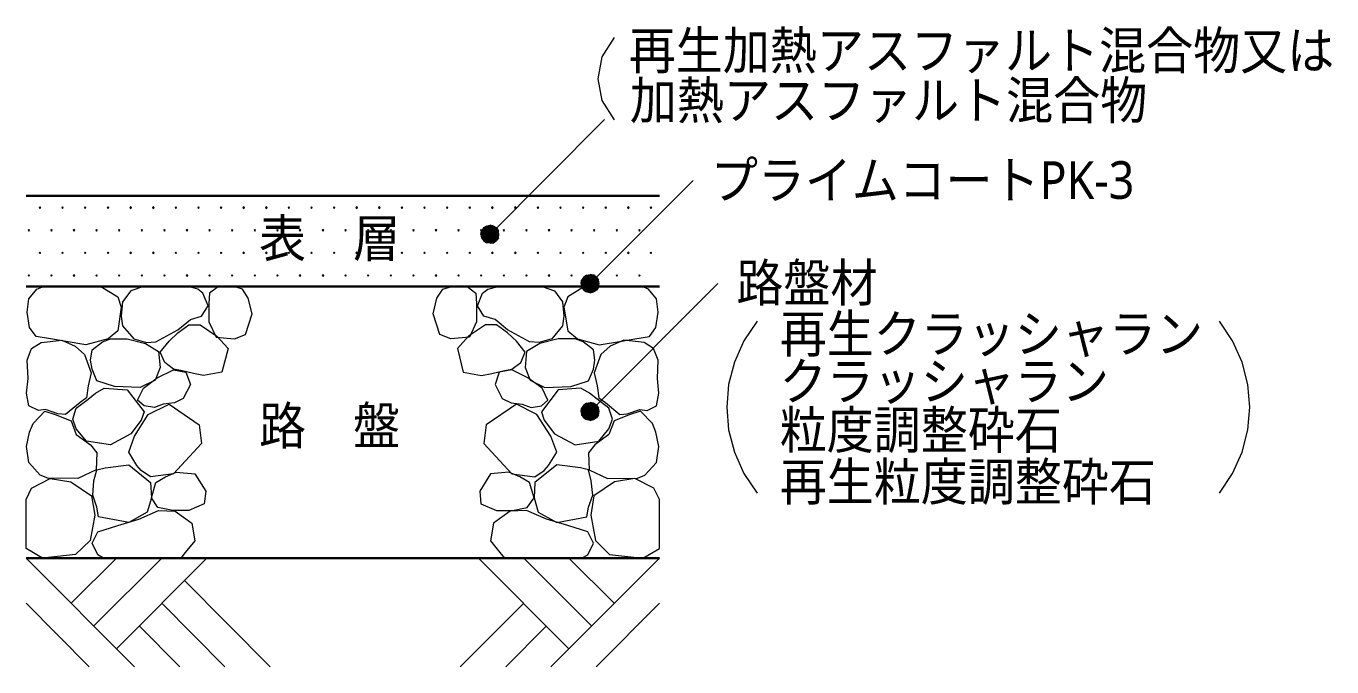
# Model space of a CAD drawing. Header units: millimetres. Extents: x 0 to 420, y 0 to 297.
# Drawn here: x 43.2 to 115.3, y 222.1 to 257.5 of the extents above; entities that cross this region are included whole.
import ezdxf
from ezdxf.enums import TextEntityAlignment as Align

# ---------------------------------------------------------------- set-up
doc = ezdxf.new("R2010")
doc.units = ezdxf.units.MM
doc.styles.add('kst32b', font='NotoSansJP-Variable.ttf')

msp = doc.modelspace()

# ---------------------------------------------------------------- hatches: boundary and pattern name
for points in [[(43.921, 247.523), (43.9, 247.502), (43.879, 247.481), (43.9, 247.459), (43.921, 247.438), (43.942, 247.459), (43.963, 247.481), (43.942, 247.502), (43.921, 247.523)], [(45.17, 247.523), (45.148, 247.502), (45.127, 247.481), (45.148, 247.459), (45.17, 247.438), (45.191, 247.459), (45.212, 247.481), (45.191, 247.502), (45.17, 247.523)], [(46.419, 247.523), (46.397, 247.502), (46.376, 247.481), (46.397, 247.459), (46.419, 247.438), (46.44, 247.459), (46.461, 247.481), (46.44, 247.502), (46.419, 247.523)], [(47.689, 247.523), (47.667, 247.502), (47.646, 247.481), (47.667, 247.459), (47.689, 247.438), (47.71, 247.459), (47.731, 247.481), (47.71, 247.502), (47.689, 247.523)], [(48.937, 247.523), (48.916, 247.502), (48.895, 247.481), (48.916, 247.459), (48.937, 247.438), (48.959, 247.459), (48.98, 247.481), (48.959, 247.502), (48.937, 247.523)], [(50.186, 247.523), (50.165, 247.502), (50.144, 247.481), (50.165, 247.459), (50.186, 247.438), (50.207, 247.459), (50.229, 247.481), (50.207, 247.502), (50.186, 247.523)], [(51.435, 247.523), (51.414, 247.502), (51.393, 247.481), (51.414, 247.459), (51.435, 247.438), (51.456, 247.459), (51.477, 247.481), (51.456, 247.502), (51.435, 247.523)], [(52.684, 247.523), (52.663, 247.502), (52.641, 247.481), (52.663, 247.459), (52.684, 247.438), (52.705, 247.459), (52.726, 247.481), (52.705, 247.502), (52.684, 247.523)], [(53.933, 247.523), (53.912, 247.502), (53.89, 247.481), (53.912, 247.459), (53.933, 247.438), (53.954, 247.459), (53.975, 247.481), (53.954, 247.502), (53.933, 247.523)], [(55.182, 247.523), (55.16, 247.502), (55.139, 247.481), (55.16, 247.459), (55.182, 247.438), (55.203, 247.459), (55.224, 247.481), (55.203, 247.502), (55.182, 247.523)], [(56.43, 247.523), (56.409, 247.502), (56.388, 247.481), (56.409, 247.459), (56.43, 247.438), (56.452, 247.459), (56.473, 247.481), (56.452, 247.502), (56.43, 247.523)], [(57.679, 247.523), (57.658, 247.502), (57.637, 247.481), (57.658, 247.459), (57.679, 247.438), (57.7, 247.459), (57.721, 247.481), (57.7, 247.502), (57.679, 247.523)], [(58.928, 247.523), (58.907, 247.502), (58.886, 247.481), (58.907, 247.459), (58.928, 247.438), (58.949, 247.459), (58.97, 247.481), (58.949, 247.502), (58.928, 247.523)], [(60.177, 247.523), (60.156, 247.502), (60.135, 247.481), (60.156, 247.459), (60.177, 247.438), (60.198, 247.459), (60.219, 247.481), (60.198, 247.502), (60.177, 247.523)], [(61.426, 247.523), (61.404, 247.502), (61.383, 247.481), (61.404, 247.459), (61.426, 247.438), (61.447, 247.459), (61.468, 247.481), (61.447, 247.502), (61.426, 247.523)], [(62.675, 247.523), (62.653, 247.502), (62.632, 247.481), (62.653, 247.459), (62.675, 247.438), (62.696, 247.459), (62.717, 247.481), (62.696, 247.502), (62.675, 247.523)], [(63.923, 247.523), (63.902, 247.502), (63.881, 247.481), (63.902, 247.459), (63.923, 247.438), (63.945, 247.459), (63.966, 247.481), (63.945, 247.502), (63.923, 247.523)], [(65.172, 247.523), (65.151, 247.502), (65.13, 247.481), (65.151, 247.459), (65.172, 247.438), (65.193, 247.459), (65.215, 247.481), (65.193, 247.502), (65.172, 247.523)], [(66.421, 247.523), (66.4, 247.502), (66.379, 247.481), (66.4, 247.459), (66.421, 247.438), (66.442, 247.459), (66.463, 247.481), (66.442, 247.502), (66.421, 247.523)], [(67.67, 247.523), (67.649, 247.502), (67.628, 247.481), (67.649, 247.459), (67.67, 247.438), (67.691, 247.459), (67.712, 247.481), (67.691, 247.502), (67.67, 247.523)], [(68.919, 247.523), (68.898, 247.502), (68.876, 247.481), (68.898, 247.459), (68.919, 247.438), (68.94, 247.459), (68.961, 247.481), (68.94, 247.502), (68.919, 247.523)], [(70.189, 247.523), (70.168, 247.502), (70.146, 247.481), (70.168, 247.459), (70.189, 247.438), (70.21, 247.459), (70.231, 247.481), (70.21, 247.502), (70.189, 247.523)], [(71.438, 247.523), (71.416, 247.502), (71.395, 247.481), (71.416, 247.459), (71.438, 247.438), (71.459, 247.459), (71.48, 247.481), (71.459, 247.502), (71.438, 247.523)], [(72.686, 247.523), (72.665, 247.502), (72.644, 247.481), (72.665, 247.459), (72.686, 247.438), (72.708, 247.459), (72.729, 247.481), (72.708, 247.502), (72.686, 247.523)], [(73.935, 247.523), (73.914, 247.502), (73.893, 247.481), (73.914, 247.459), (73.935, 247.438), (73.956, 247.459), (73.978, 247.481), (73.956, 247.502), (73.935, 247.523)], [(75.184, 247.523), (75.163, 247.502), (75.142, 247.481), (75.163, 247.459), (75.184, 247.438), (75.205, 247.459), (75.226, 247.481), (75.205, 247.502), (75.184, 247.523)], [(76.433, 247.523), (76.412, 247.502), (76.391, 247.481), (76.412, 247.459), (76.433, 247.438), (76.454, 247.459), (76.475, 247.481), (76.454, 247.502), (76.433, 247.523)], [(77.682, 247.523), (77.661, 247.502), (77.639, 247.481), (77.661, 247.459), (77.682, 247.438), (77.703, 247.459), (77.724, 247.481), (77.703, 247.502), (77.682, 247.523)], [(43.307, 246.274), (43.286, 246.253), (43.265, 246.232), (43.286, 246.211), (43.307, 246.189), (43.328, 246.211), (43.349, 246.232), (43.328, 246.253), (43.307, 246.274)], [(44.556, 246.274), (44.535, 246.253), (44.514, 246.232), (44.535, 246.211), (44.556, 246.189), (44.577, 246.211), (44.598, 246.232), (44.577, 246.253), (44.556, 246.274)], [(45.805, 246.274), (45.784, 246.253), (45.762, 246.232), (45.784, 246.211), (45.805, 246.189), (45.826, 246.211), (45.847, 246.232), (45.826, 246.253), (45.805, 246.274)], [(47.054, 246.274), (47.032, 246.253), (47.011, 246.232), (47.032, 246.211), (47.054, 246.189), (47.075, 246.211), (47.096, 246.232), (47.075, 246.253), (47.054, 246.274)], [(48.302, 246.274), (48.281, 246.253), (48.26, 246.232), (48.281, 246.211), (48.302, 246.189), (48.323, 246.211), (48.345, 246.232), (48.323, 246.253), (48.302, 246.274)], [(49.551, 246.274), (49.53, 246.253), (49.509, 246.232), (49.53, 246.211), (49.551, 246.189), (49.572, 246.211), (49.594, 246.232), (49.572, 246.253), (49.551, 246.274)], [(50.8, 246.274), (50.779, 246.253), (50.758, 246.232), (50.779, 246.211), (50.8, 246.189), (50.821, 246.211), (50.842, 246.232), (50.821, 246.253), (50.8, 246.274)], [(52.049, 246.274), (52.028, 246.253), (52.007, 246.232), (52.028, 246.211), (52.049, 246.189), (52.07, 246.211), (52.091, 246.232), (52.07, 246.253), (52.049, 246.274)], [(53.298, 246.274), (53.277, 246.253), (53.255, 246.232), (53.277, 246.211), (53.298, 246.189), (53.319, 246.211), (53.34, 246.232), (53.319, 246.253), (53.298, 246.274)], [(54.546, 246.274), (54.525, 246.253), (54.504, 246.232), (54.525, 246.211), (54.546, 246.189), (54.568, 246.211), (54.589, 246.232), (54.568, 246.253), (54.546, 246.274)], [(55.795, 246.274), (55.774, 246.253), (55.753, 246.232), (55.774, 246.211), (55.795, 246.189), (55.816, 246.211), (55.838, 246.232), (55.816, 246.253), (55.795, 246.274)], [(57.044, 246.274), (57.023, 246.253), (57.002, 246.232), (57.023, 246.211), (57.044, 246.189), (57.065, 246.211), (57.087, 246.232), (57.065, 246.253), (57.044, 246.274)], [(58.293, 246.274), (58.272, 246.253), (58.251, 246.232), (58.272, 246.211), (58.293, 246.189), (58.314, 246.211), (58.335, 246.232), (58.314, 246.253), (58.293, 246.274)], [(59.563, 246.274), (59.542, 246.253), (59.521, 246.232), (59.542, 246.211), (59.563, 246.189), (59.584, 246.211), (59.605, 246.232), (59.584, 246.253), (59.563, 246.274)], [(60.812, 246.274), (60.791, 246.253), (60.77, 246.232), (60.791, 246.211), (60.812, 246.189), (60.833, 246.211), (60.854, 246.232), (60.833, 246.253), (60.812, 246.274)], [(62.061, 246.274), (62.04, 246.253), (62.018, 246.232), (62.04, 246.211), (62.061, 246.189), (62.082, 246.211), (62.103, 246.232), (62.082, 246.253), (62.061, 246.274)], [(63.31, 246.274), (63.288, 246.253), (63.267, 246.232), (63.288, 246.211), (63.31, 246.189), (63.331, 246.211), (63.352, 246.232), (63.331, 246.253), (63.31, 246.274)], [(64.558, 246.274), (64.537, 246.253), (64.516, 246.232), (64.537, 246.211), (64.558, 246.189), (64.579, 246.211), (64.601, 246.232), (64.579, 246.253), (64.558, 246.274)], [(65.807, 246.274), (65.786, 246.253), (65.765, 246.232), (65.786, 246.211), (65.807, 246.189), (65.828, 246.211), (65.85, 246.232), (65.828, 246.253), (65.807, 246.274)], [(67.056, 246.274), (67.035, 246.253), (67.014, 246.232), (67.035, 246.211), (67.056, 246.189), (67.077, 246.211), (67.098, 246.232), (67.077, 246.253), (67.056, 246.274)], [(68.305, 246.274), (68.284, 246.253), (68.262, 246.232), (68.284, 246.211), (68.305, 246.189), (68.326, 246.211), (68.347, 246.232), (68.326, 246.253), (68.305, 246.274)], [(69.554, 246.274), (69.533, 246.253), (69.511, 246.232), (69.533, 246.211), (69.554, 246.189), (69.575, 246.211), (69.596, 246.232), (69.575, 246.253), (69.554, 246.274)], [(70.803, 246.274), (70.781, 246.253), (70.76, 246.232), (70.781, 246.211), (70.803, 246.189), (70.824, 246.211), (70.845, 246.232), (70.824, 246.253), (70.803, 246.274)], [(72.051, 246.274), (72.03, 246.253), (72.009, 246.232), (72.03, 246.211), (72.051, 246.189), (72.073, 246.211), (72.094, 246.232), (72.073, 246.253), (72.051, 246.274)], [(73.3, 246.274), (73.279, 246.253), (73.258, 246.232), (73.279, 246.211), (73.3, 246.189), (73.321, 246.211), (73.343, 246.232), (73.321, 246.253), (73.3, 246.274)], [(74.549, 246.274), (74.528, 246.253), (74.507, 246.232), (74.528, 246.211), (74.549, 246.189), (74.57, 246.211), (74.591, 246.232), (74.57, 246.253), (74.549, 246.274)], [(75.798, 246.274), (75.777, 246.253), (75.756, 246.232), (75.777, 246.211), (75.798, 246.189), (75.819, 246.211), (75.84, 246.232), (75.819, 246.253), (75.798, 246.274)], [(77.047, 246.274), (77.026, 246.253), (77.004, 246.232), (77.026, 246.211), (77.047, 246.189), (77.068, 246.211), (77.089, 246.232), (77.068, 246.253), (77.047, 246.274)], [(68.326, 245.808), (68.432, 245.66), (68.792, 245.999), (68.326, 245.808)], [(43.921, 245.025), (43.9, 245.004), (43.879, 244.983), (43.9, 244.962), (43.921, 244.941), (43.942, 244.962), (43.963, 244.983), (43.942, 245.004), (43.921, 245.025)], [(45.17, 245.025), (45.148, 245.004), (45.127, 244.983), (45.148, 244.962), (45.17, 244.941), (45.191, 244.962), (45.212, 244.983), (45.191, 245.004), (45.17, 245.025)], [(46.419, 245.025), (46.397, 245.004), (46.376, 244.983), (46.397, 244.962), (46.419, 244.941), (46.44, 244.962), (46.461, 244.983), (46.44, 245.004), (46.419, 245.025)], [(47.689, 245.025), (47.667, 245.004), (47.646, 244.983), (47.667, 244.962), (47.689, 244.941), (47.71, 244.962), (47.731, 244.983), (47.71, 245.004), (47.689, 245.025)], [(48.937, 245.025), (48.916, 245.004), (48.895, 244.983), (48.916, 244.962), (48.937, 244.941), (48.959, 244.962), (48.98, 244.983), (48.959, 245.004), (48.937, 245.025)], [(50.186, 245.025), (50.165, 245.004), (50.144, 244.983), (50.165, 244.962), (50.186, 244.941), (50.207, 244.962), (50.229, 244.983), (50.207, 245.004), (50.186, 245.025)], [(51.435, 245.025), (51.414, 245.004), (51.393, 244.983), (51.414, 244.962), (51.435, 244.941), (51.456, 244.962), (51.477, 244.983), (51.456, 245.004), (51.435, 245.025)], [(52.684, 245.025), (52.663, 245.004), (52.641, 244.983), (52.663, 244.962), (52.684, 244.941), (52.705, 244.962), (52.726, 244.983), (52.705, 245.004), (52.684, 245.025)], [(53.933, 245.025), (53.912, 245.004), (53.89, 244.983), (53.912, 244.962), (53.933, 244.941), (53.954, 244.962), (53.975, 244.983), (53.954, 245.004), (53.933, 245.025)], [(55.182, 245.025), (55.16, 245.004), (55.139, 244.983), (55.16, 244.962), (55.182, 244.941), (55.203, 244.962), (55.224, 244.983), (55.203, 245.004), (55.182, 245.025)], [(56.43, 245.025), (56.409, 245.004), (56.388, 244.983), (56.409, 244.962), (56.43, 244.941), (56.452, 244.962), (56.473, 244.983), (56.452, 245.004), (56.43, 245.025)], [(57.679, 245.025), (57.658, 245.004), (57.637, 244.983), (57.658, 244.962), (57.679, 244.941), (57.7, 244.962), (57.721, 244.983), (57.7, 245.004), (57.679, 245.025)], [(58.928, 245.025), (58.907, 245.004), (58.886, 244.983), (58.907, 244.962), (58.928, 244.941), (58.949, 244.962), (58.97, 244.983), (58.949, 245.004), (58.928, 245.025)], [(60.177, 245.025), (60.156, 245.004), (60.135, 244.983), (60.156, 244.962), (60.177, 244.941), (60.198, 244.962), (60.219, 244.983), (60.198, 245.004), (60.177, 245.025)], [(61.426, 245.025), (61.404, 245.004), (61.383, 244.983), (61.404, 244.962), (61.426, 244.941), (61.447, 244.962), (61.468, 244.983), (61.447, 245.004), (61.426, 245.025)], [(62.675, 245.025), (62.653, 245.004), (62.632, 244.983), (62.653, 244.962), (62.675, 244.941), (62.696, 244.962), (62.717, 244.983), (62.696, 245.004), (62.675, 245.025)], [(63.923, 245.025), (63.902, 245.004), (63.881, 244.983), (63.902, 244.962), (63.923, 244.941), (63.945, 244.962), (63.966, 244.983), (63.945, 245.004), (63.923, 245.025)], [(65.172, 245.025), (65.151, 245.004), (65.13, 244.983), (65.151, 244.962), (65.172, 244.941), (65.193, 244.962), (65.215, 244.983), (65.193, 245.004), (65.172, 245.025)], [(66.421, 245.025), (66.4, 245.004), (66.379, 244.983), (66.4, 244.962), (66.421, 244.941), (66.442, 244.962), (66.463, 244.983), (66.442, 245.004), (66.421, 245.025)], [(67.67, 245.025), (67.649, 245.004), (67.628, 244.983), (67.649, 244.962), (67.67, 244.941), (67.691, 244.962), (67.712, 244.983), (67.691, 245.004), (67.67, 245.025)], [(68.919, 245.025), (68.898, 245.004), (68.876, 244.983), (68.898, 244.962), (68.919, 244.941), (68.94, 244.962), (68.961, 244.983), (68.94, 245.004), (68.919, 245.025)], [(70.189, 245.025), (70.168, 245.004), (70.146, 244.983), (70.168, 244.962), (70.189, 244.941), (70.21, 244.962), (70.231, 244.983), (70.21, 245.004), (70.189, 245.025)], [(71.438, 245.025), (71.416, 245.004), (71.395, 244.983), (71.416, 244.962), (71.438, 244.941), (71.459, 244.962), (71.48, 244.983), (71.459, 245.004), (71.438, 245.025)], [(72.686, 245.025), (72.665, 245.004), (72.644, 244.983), (72.665, 244.962), (72.686, 244.941), (72.708, 244.962), (72.729, 244.983), (72.708, 245.004), (72.686, 245.025)], [(73.935, 245.025), (73.914, 245.004), (73.893, 244.983), (73.914, 244.962), (73.935, 244.941), (73.956, 244.962), (73.978, 244.983), (73.956, 245.004), (73.935, 245.025)], [(75.184, 245.025), (75.163, 245.004), (75.142, 244.983), (75.163, 244.962), (75.184, 244.941), (75.205, 244.962), (75.226, 244.983), (75.205, 245.004), (75.184, 245.025)], [(76.433, 245.025), (76.412, 245.004), (76.391, 244.983), (76.412, 244.962), (76.433, 244.941), (76.454, 244.962), (76.475, 244.983), (76.454, 245.004), (76.433, 245.025)], [(77.682, 245.025), (77.661, 245.004), (77.639, 244.983), (77.661, 244.962), (77.682, 244.941), (77.703, 244.962), (77.724, 244.983), (77.703, 245.004), (77.682, 245.025)], [(43.307, 243.776), (43.286, 243.755), (43.265, 243.734), (43.286, 243.713), (43.307, 243.692), (43.328, 243.713), (43.349, 243.734), (43.328, 243.755), (43.307, 243.776)], [(44.556, 243.776), (44.535, 243.755), (44.514, 243.734), (44.535, 243.713), (44.556, 243.692), (44.577, 243.713), (44.598, 243.734), (44.577, 243.755), (44.556, 243.776)], [(45.805, 243.776), (45.784, 243.755), (45.762, 243.734), (45.784, 243.713), (45.805, 243.692), (45.826, 243.713), (45.847, 243.734), (45.826, 243.755), (45.805, 243.776)], [(47.054, 243.776), (47.032, 243.755), (47.011, 243.734), (47.032, 243.713), (47.054, 243.692), (47.075, 243.713), (47.096, 243.734), (47.075, 243.755), (47.054, 243.776)], [(48.302, 243.776), (48.281, 243.755), (48.26, 243.734), (48.281, 243.713), (48.302, 243.692), (48.323, 243.713), (48.345, 243.734), (48.323, 243.755), (48.302, 243.776)], [(49.551, 243.776), (49.53, 243.755), (49.509, 243.734), (49.53, 243.713), (49.551, 243.692), (49.572, 243.713), (49.594, 243.734), (49.572, 243.755), (49.551, 243.776)], [(50.8, 243.776), (50.779, 243.755), (50.758, 243.734), (50.779, 243.713), (50.8, 243.692), (50.821, 243.713), (50.842, 243.734), (50.821, 243.755), (50.8, 243.776)], [(52.049, 243.776), (52.028, 243.755), (52.007, 243.734), (52.028, 243.713), (52.049, 243.692), (52.07, 243.713), (52.091, 243.734), (52.07, 243.755), (52.049, 243.776)], [(53.298, 243.776), (53.277, 243.755), (53.255, 243.734), (53.277, 243.713), (53.298, 243.692), (53.319, 243.713), (53.34, 243.734), (53.319, 243.755), (53.298, 243.776)], [(54.546, 243.776), (54.525, 243.755), (54.504, 243.734), (54.525, 243.713), (54.546, 243.692), (54.568, 243.713), (54.589, 243.734), (54.568, 243.755), (54.546, 243.776)], [(55.795, 243.776), (55.774, 243.755), (55.753, 243.734), (55.774, 243.713), (55.795, 243.692), (55.816, 243.713), (55.838, 243.734), (55.816, 243.755), (55.795, 243.776)], [(57.044, 243.776), (57.023, 243.755), (57.002, 243.734), (57.023, 243.713), (57.044, 243.692), (57.065, 243.713), (57.087, 243.734), (57.065, 243.755), (57.044, 243.776)], [(58.293, 243.776), (58.272, 243.755), (58.251, 243.734), (58.272, 243.713), (58.293, 243.692), (58.314, 243.713), (58.335, 243.734), (58.314, 243.755), (58.293, 243.776)], [(59.563, 243.776), (59.542, 243.755), (59.521, 243.734), (59.542, 243.713), (59.563, 243.692), (59.584, 243.713), (59.605, 243.734), (59.584, 243.755), (59.563, 243.776)], [(60.812, 243.776), (60.791, 243.755), (60.77, 243.734), (60.791, 243.713), (60.812, 243.692), (60.833, 243.713), (60.854, 243.734), (60.833, 243.755), (60.812, 243.776)], [(62.061, 243.776), (62.04, 243.755), (62.018, 243.734), (62.04, 243.713), (62.061, 243.692), (62.082, 243.713), (62.103, 243.734), (62.082, 243.755), (62.061, 243.776)], [(63.31, 243.776), (63.288, 243.755), (63.267, 243.734), (63.288, 243.713), (63.31, 243.692), (63.331, 243.713), (63.352, 243.734), (63.331, 243.755), (63.31, 243.776)], [(64.558, 243.776), (64.537, 243.755), (64.516, 243.734), (64.537, 243.713), (64.558, 243.692), (64.579, 243.713), (64.601, 243.734), (64.579, 243.755), (64.558, 243.776)], [(65.807, 243.776), (65.786, 243.755), (65.765, 243.734), (65.786, 243.713), (65.807, 243.692), (65.828, 243.713), (65.85, 243.734), (65.828, 243.755), (65.807, 243.776)], [(67.056, 243.776), (67.035, 243.755), (67.014, 243.734), (67.035, 243.713), (67.056, 243.692), (67.077, 243.713), (67.098, 243.734), (67.077, 243.755), (67.056, 243.776)], [(68.305, 243.776), (68.284, 243.755), (68.262, 243.734), (68.284, 243.713), (68.305, 243.692), (68.326, 243.713), (68.347, 243.734), (68.326, 243.755), (68.305, 243.776)], [(69.554, 243.776), (69.533, 243.755), (69.511, 243.734), (69.533, 243.713), (69.554, 243.692), (69.575, 243.713), (69.596, 243.734), (69.575, 243.755), (69.554, 243.776)], [(70.803, 243.776), (70.781, 243.755), (70.76, 243.734), (70.781, 243.713), (70.803, 243.692), (70.824, 243.713), (70.845, 243.734), (70.824, 243.755), (70.803, 243.776)], [(72.051, 243.776), (72.03, 243.755), (72.009, 243.734), (72.03, 243.713), (72.051, 243.692), (72.073, 243.713), (72.094, 243.734), (72.073, 243.755), (72.051, 243.776)], [(73.3, 243.776), (73.279, 243.755), (73.258, 243.734), (73.279, 243.713), (73.3, 243.692), (73.321, 243.713), (73.343, 243.734), (73.321, 243.755), (73.3, 243.776)], [(73.851, 243.099), (73.978, 242.93), (74.316, 243.29), (73.851, 243.099)], [(74.549, 243.776), (74.528, 243.755), (74.507, 243.734), (74.528, 243.713), (74.549, 243.692), (74.57, 243.713), (74.591, 243.734), (74.57, 243.755), (74.549, 243.776)], [(75.798, 243.776), (75.777, 243.755), (75.756, 243.734), (75.777, 243.713), (75.798, 243.692), (75.819, 243.713), (75.84, 243.734), (75.819, 243.755), (75.798, 243.776)], [(77.047, 243.776), (77.026, 243.755), (77.004, 243.734), (77.026, 243.713), (77.047, 243.692), (77.068, 243.713), (77.089, 243.734), (77.068, 243.755), (77.047, 243.776)], [(73.851, 236.029), (73.978, 235.881), (74.316, 236.22), (73.851, 236.029)]]:
    msp.add_hatch(color=7).paths.add_polyline_path(points)
h = msp.add_hatch(color=7)
h.paths.add_polyline_path([(68.432, 246.359), (68.326, 246.189), (68.792, 245.999), (68.432, 246.359)])
h.paths.add_polyline_path([(68.326, 246.189), (68.792, 245.999), (68.284, 245.999), (68.326, 246.189)])
h.paths.add_polyline_path([(68.792, 245.999), (68.284, 245.999), (68.326, 245.808), (68.792, 245.999)])
h = msp.add_hatch(color=7)
h.paths.add_polyline_path([(68.982, 246.465), (68.792, 246.507), (68.792, 245.999), (68.982, 246.465)])
h.paths.add_polyline_path([(68.792, 246.507), (68.792, 245.999), (68.601, 246.465), (68.792, 246.507)])
h.paths.add_polyline_path([(68.792, 245.999), (68.601, 246.465), (68.432, 246.359), (68.792, 245.999)])
h = msp.add_hatch(color=7)
h.paths.add_polyline_path([(69.279, 245.999), (69.257, 246.189), (68.792, 245.999), (69.279, 245.999)])
h.paths.add_polyline_path([(69.257, 246.189), (68.792, 245.999), (69.152, 246.359), (69.257, 246.189)])
h.paths.add_polyline_path([(68.792, 245.999), (69.152, 246.359), (68.982, 246.465), (68.792, 245.999)])
h = msp.add_hatch(color=7)
h.paths.add_polyline_path([(68.432, 245.66), (68.601, 245.533), (68.792, 245.999), (68.432, 245.66)])
h.paths.add_polyline_path([(68.601, 245.533), (68.792, 245.999), (68.792, 245.512), (68.601, 245.533)])
h.paths.add_polyline_path([(68.792, 245.999), (68.792, 245.512), (68.982, 245.533), (68.792, 245.999)])
h = msp.add_hatch(color=7)
h.paths.add_polyline_path([(68.982, 245.533), (69.152, 245.66), (68.792, 245.999), (68.982, 245.533)])
h.paths.add_polyline_path([(69.152, 245.66), (68.792, 245.999), (69.257, 245.808), (69.152, 245.66)])
h.paths.add_polyline_path([(68.792, 245.999), (69.257, 245.808), (69.279, 245.999), (68.792, 245.999)])
h = msp.add_hatch(color=7)
h.paths.add_polyline_path([(73.978, 243.649), (73.851, 243.48), (74.316, 243.29), (73.978, 243.649)])
h.paths.add_polyline_path([(73.851, 243.48), (74.316, 243.29), (73.829, 243.29), (73.851, 243.48)])
h.paths.add_polyline_path([(74.316, 243.29), (73.829, 243.29), (73.851, 243.099), (74.316, 243.29)])
h = msp.add_hatch(color=7)
h.paths.add_polyline_path([(74.507, 243.755), (74.316, 243.798), (74.316, 243.29), (74.507, 243.755)])
h.paths.add_polyline_path([(74.316, 243.798), (74.316, 243.29), (74.126, 243.755), (74.316, 243.798)])
h.paths.add_polyline_path([(74.316, 243.29), (74.126, 243.755), (73.978, 243.649), (74.316, 243.29)])
h = msp.add_hatch(color=7)
h.paths.add_polyline_path([(73.978, 242.93), (74.126, 242.824), (74.316, 243.29), (73.978, 242.93)])
h.paths.add_polyline_path([(74.126, 242.824), (74.316, 243.29), (74.316, 242.782), (74.126, 242.824)])
h.paths.add_polyline_path([(74.316, 243.29), (74.316, 242.782), (74.507, 242.824), (74.316, 243.29)])
h = msp.add_hatch(color=7)
h.paths.add_polyline_path([(74.824, 243.29), (74.782, 243.48), (74.316, 243.29), (74.824, 243.29)])
h.paths.add_polyline_path([(74.782, 243.48), (74.316, 243.29), (74.676, 243.649), (74.782, 243.48)])
h.paths.add_polyline_path([(74.316, 243.29), (74.676, 243.649), (74.507, 243.755), (74.316, 243.29)])
h = msp.add_hatch(color=7)
h.paths.add_polyline_path([(74.507, 242.824), (74.676, 242.93), (74.316, 243.29), (74.507, 242.824)])
h.paths.add_polyline_path([(74.676, 242.93), (74.316, 243.29), (74.782, 243.099), (74.676, 242.93)])
h.paths.add_polyline_path([(74.316, 243.29), (74.782, 243.099), (74.824, 243.29), (74.316, 243.29)])
h = msp.add_hatch(color=7)
h.paths.add_polyline_path([(74.507, 236.686), (74.316, 236.728), (74.316, 236.22), (74.507, 236.686)])
h.paths.add_polyline_path([(74.316, 236.728), (74.316, 236.22), (74.126, 236.686), (74.316, 236.728)])
h.paths.add_polyline_path([(74.316, 236.22), (74.126, 236.686), (73.978, 236.58), (74.316, 236.22)])
h = msp.add_hatch(color=7)
h.paths.add_polyline_path([(74.824, 236.22), (74.782, 236.411), (74.316, 236.22), (74.824, 236.22)])
h.paths.add_polyline_path([(74.782, 236.411), (74.316, 236.22), (74.676, 236.58), (74.782, 236.411)])
h.paths.add_polyline_path([(74.316, 236.22), (74.676, 236.58), (74.507, 236.686), (74.316, 236.22)])
h = msp.add_hatch(color=7)
h.paths.add_polyline_path([(73.978, 236.58), (73.851, 236.411), (74.316, 236.22), (73.978, 236.58)])
h.paths.add_polyline_path([(73.851, 236.411), (74.316, 236.22), (73.829, 236.22), (73.851, 236.411)])
h.paths.add_polyline_path([(74.316, 236.22), (73.829, 236.22), (73.851, 236.029), (74.316, 236.22)])
h = msp.add_hatch(color=7)
h.paths.add_polyline_path([(73.978, 235.881), (74.126, 235.775), (74.316, 236.22), (73.978, 235.881)])
h.paths.add_polyline_path([(74.126, 235.775), (74.316, 236.22), (74.316, 235.733), (74.126, 235.775)])
h.paths.add_polyline_path([(74.316, 236.22), (74.316, 235.733), (74.507, 235.775), (74.316, 236.22)])
h = msp.add_hatch(color=7)
h.paths.add_polyline_path([(74.507, 235.775), (74.676, 235.881), (74.316, 236.22), (74.507, 235.775)])
h.paths.add_polyline_path([(74.676, 235.881), (74.316, 236.22), (74.782, 236.029), (74.676, 235.881)])
h.paths.add_polyline_path([(74.316, 236.22), (74.782, 236.029), (74.824, 236.22), (74.316, 236.22)])

# ---------------------------------------------------------------- linework, layer by layer
at = {"lineweight": 13}
for points in [[(75.646, 256.88), (74.966, 255.809), (74.74, 254.603), (74.966, 253.397), (75.646, 252.326)], [(68.792, 245.999), (75.121, 252.349)], [(74.316, 243.29), (80.01, 248.983)], [(74.316, 236.22), (81.386, 243.29)], [(47.286, 243.12), (48.218, 242.549), (48.408, 241.977), (48.218, 240.686), (47.689, 240.242), (46.461, 239.903), (45.254, 240.115), (44.514, 240.242), (43.709, 240.369), (43.349, 240.855), (43.222, 241.702), (43.307, 242.443), (43.752, 242.972), (44.111, 243.12)], [(49.636, 243.12), (48.937, 242.887), (48.493, 242.274), (48.408, 241.49), (48.493, 240.961), (49.107, 240.242), (49.805, 240.03), (50.334, 240.072), (51.541, 240.729), (52.239, 241.3), (52.853, 241.49), (53.213, 242.062), (52.917, 242.761), (52.641, 242.972), (52.07, 243.12)], [(53.785, 243.12), (53.298, 242.761), (53.255, 242.189), (53.255, 241.173), (53.657, 240.326), (54.673, 240.242), (55.287, 240.474), (55.647, 241.617), (55.436, 242.485), (55.118, 242.972), (54.631, 243.12)], [(67.522, 243.12), (68.009, 242.761), (68.051, 242.189), (68.051, 241.173), (67.649, 240.326), (66.633, 240.242), (66.019, 240.474), (65.659, 241.617), (65.85, 242.485), (66.188, 242.972), (66.675, 243.12)], [(71.67, 243.12), (72.348, 242.887), (72.792, 242.274), (72.877, 241.49), (72.792, 240.961), (72.2, 240.242), (71.501, 240.03), (70.972, 240.072), (69.765, 240.729), (69.067, 241.3), (68.453, 241.49), (68.093, 242.062), (68.368, 242.761), (68.665, 242.972), (69.236, 243.12)], [(74.02, 243.12), (73.088, 242.549), (72.877, 241.977), (73.088, 240.686), (73.618, 240.242), (74.824, 239.903), (76.052, 240.115), (76.793, 240.242), (77.597, 240.369), (77.957, 240.855), (78.084, 241.702), (77.999, 242.443), (77.555, 242.972), (77.195, 243.12)], [(83.549, 241.213), (82.815, 240.122), (82.292, 238.949), (81.977, 237.72), (81.873, 236.463), (81.977, 235.207), (82.292, 233.978), (82.815, 232.804), (83.549, 231.714)], [(109.089, 231.714), (109.822, 232.804), (110.346, 233.978), (110.66, 235.207), (110.765, 236.463), (110.66, 237.72), (110.346, 238.949), (109.822, 240.122), (109.089, 241.213)], [(47.435, 228.134), (47.117, 228.304), (46.8, 228.96), (47.117, 229.574), (48.218, 229.933), (49.382, 230.272), (50.482, 230.759), (51.393, 230.717), (52.324, 230.061), (52.472, 229.087), (51.943, 228.431), (51.71, 228.134)], [(73.851, 228.134), (74.189, 228.304), (74.507, 228.96), (74.189, 229.574), (73.088, 229.933), (71.903, 230.272), (70.803, 230.759), (69.913, 230.717), (68.982, 230.061), (68.813, 229.087), (69.342, 228.431), (69.596, 228.134)], [(49.149, 222.123), (43.159, 228.134)], [(45.657, 225.637), (48.154, 228.134)], [(46.905, 224.388), (50.652, 228.134)], [(48.154, 223.118), (53.15, 228.134)], [(68.157, 228.134), (73.152, 223.118)], [(70.654, 228.134), (74.401, 224.388)], [(72.157, 222.123), (78.147, 228.134)], [(73.152, 228.134), (75.65, 225.637)], [(56.642, 222.123), (51.901, 226.886)], [(43.159, 225.637), (46.651, 222.123)], [(54.144, 222.123), (50.652, 225.637)], [(67.141, 222.123), (70.654, 225.637)], [(78.147, 225.637), (74.655, 222.123)], [(51.647, 222.123), (49.403, 224.388)], [(69.66, 222.123), (71.903, 224.388)]]:
    msp.add_lwpolyline(points, dxfattribs=at)
at = {"lineweight": 30}
for points in [[(43.159, 248.137), (78.147, 248.137)], [(43.159, 243.12), (78.147, 243.12)], [(43.159, 228.134), (78.147, 228.134)]]:
    msp.add_lwpolyline(points, dxfattribs=at)
at = {"lineweight": 0}
for points in [[(43.921, 247.523), (43.9, 247.502), (43.879, 247.481), (43.9, 247.459), (43.921, 247.438), (43.942, 247.459), (43.963, 247.481), (43.942, 247.502)], [(45.17, 247.523), (45.148, 247.502), (45.127, 247.481), (45.148, 247.459), (45.17, 247.438), (45.191, 247.459), (45.212, 247.481), (45.191, 247.502)], [(46.419, 247.523), (46.397, 247.502), (46.376, 247.481), (46.397, 247.459), (46.419, 247.438), (46.44, 247.459), (46.461, 247.481), (46.44, 247.502)], [(47.689, 247.523), (47.667, 247.502), (47.646, 247.481), (47.667, 247.459), (47.689, 247.438), (47.71, 247.459), (47.731, 247.481), (47.71, 247.502)], [(48.937, 247.523), (48.916, 247.502), (48.895, 247.481), (48.916, 247.459), (48.937, 247.438), (48.959, 247.459), (48.98, 247.481), (48.959, 247.502)], [(50.186, 247.523), (50.165, 247.502), (50.144, 247.481), (50.165, 247.459), (50.186, 247.438), (50.207, 247.459), (50.229, 247.481), (50.207, 247.502)], [(51.435, 247.523), (51.414, 247.502), (51.393, 247.481), (51.414, 247.459), (51.435, 247.438), (51.456, 247.459), (51.477, 247.481), (51.456, 247.502)], [(52.684, 247.523), (52.663, 247.502), (52.641, 247.481), (52.663, 247.459), (52.684, 247.438), (52.705, 247.459), (52.726, 247.481), (52.705, 247.502)], [(53.933, 247.523), (53.912, 247.502), (53.89, 247.481), (53.912, 247.459), (53.933, 247.438), (53.954, 247.459), (53.975, 247.481), (53.954, 247.502)], [(55.182, 247.523), (55.16, 247.502), (55.139, 247.481), (55.16, 247.459), (55.182, 247.438), (55.203, 247.459), (55.224, 247.481), (55.203, 247.502)], [(56.43, 247.523), (56.409, 247.502), (56.388, 247.481), (56.409, 247.459), (56.43, 247.438), (56.452, 247.459), (56.473, 247.481), (56.452, 247.502)], [(57.679, 247.523), (57.658, 247.502), (57.637, 247.481), (57.658, 247.459), (57.679, 247.438), (57.7, 247.459), (57.721, 247.481), (57.7, 247.502)], [(58.928, 247.523), (58.907, 247.502), (58.886, 247.481), (58.907, 247.459), (58.928, 247.438), (58.949, 247.459), (58.97, 247.481), (58.949, 247.502)], [(60.177, 247.523), (60.156, 247.502), (60.135, 247.481), (60.156, 247.459), (60.177, 247.438), (60.198, 247.459), (60.219, 247.481), (60.198, 247.502)], [(61.426, 247.523), (61.404, 247.502), (61.383, 247.481), (61.404, 247.459), (61.426, 247.438), (61.447, 247.459), (61.468, 247.481), (61.447, 247.502)], [(62.675, 247.523), (62.653, 247.502), (62.632, 247.481), (62.653, 247.459), (62.675, 247.438), (62.696, 247.459), (62.717, 247.481), (62.696, 247.502)], [(63.923, 247.523), (63.902, 247.502), (63.881, 247.481), (63.902, 247.459), (63.923, 247.438), (63.945, 247.459), (63.966, 247.481), (63.945, 247.502)], [(65.172, 247.523), (65.151, 247.502), (65.13, 247.481), (65.151, 247.459), (65.172, 247.438), (65.193, 247.459), (65.215, 247.481), (65.193, 247.502)], [(66.421, 247.523), (66.4, 247.502), (66.379, 247.481), (66.4, 247.459), (66.421, 247.438), (66.442, 247.459), (66.463, 247.481), (66.442, 247.502)], [(67.67, 247.523), (67.649, 247.502), (67.628, 247.481), (67.649, 247.459), (67.67, 247.438), (67.691, 247.459), (67.712, 247.481), (67.691, 247.502)], [(68.919, 247.523), (68.898, 247.502), (68.876, 247.481), (68.898, 247.459), (68.919, 247.438), (68.94, 247.459), (68.961, 247.481), (68.94, 247.502)], [(70.189, 247.523), (70.168, 247.502), (70.146, 247.481), (70.168, 247.459), (70.189, 247.438), (70.21, 247.459), (70.231, 247.481), (70.21, 247.502)], [(71.438, 247.523), (71.416, 247.502), (71.395, 247.481), (71.416, 247.459), (71.438, 247.438), (71.459, 247.459), (71.48, 247.481), (71.459, 247.502)], [(72.686, 247.523), (72.665, 247.502), (72.644, 247.481), (72.665, 247.459), (72.686, 247.438), (72.708, 247.459), (72.729, 247.481), (72.708, 247.502)], [(73.935, 247.523), (73.914, 247.502), (73.893, 247.481), (73.914, 247.459), (73.935, 247.438), (73.956, 247.459), (73.978, 247.481), (73.956, 247.502)], [(75.184, 247.523), (75.163, 247.502), (75.142, 247.481), (75.163, 247.459), (75.184, 247.438), (75.205, 247.459), (75.226, 247.481), (75.205, 247.502)], [(76.433, 247.523), (76.412, 247.502), (76.391, 247.481), (76.412, 247.459), (76.433, 247.438), (76.454, 247.459), (76.475, 247.481), (76.454, 247.502)], [(77.682, 247.523), (77.661, 247.502), (77.639, 247.481), (77.661, 247.459), (77.682, 247.438), (77.703, 247.459), (77.724, 247.481), (77.703, 247.502)], [(43.307, 246.274), (43.286, 246.253), (43.265, 246.232), (43.286, 246.211), (43.307, 246.189), (43.328, 246.211), (43.349, 246.232), (43.328, 246.253)], [(44.556, 246.274), (44.535, 246.253), (44.514, 246.232), (44.535, 246.211), (44.556, 246.189), (44.577, 246.211), (44.598, 246.232), (44.577, 246.253)], [(45.805, 246.274), (45.784, 246.253), (45.762, 246.232), (45.784, 246.211), (45.805, 246.189), (45.826, 246.211), (45.847, 246.232), (45.826, 246.253)], [(47.054, 246.274), (47.032, 246.253), (47.011, 246.232), (47.032, 246.211), (47.054, 246.189), (47.075, 246.211), (47.096, 246.232), (47.075, 246.253)], [(48.302, 246.274), (48.281, 246.253), (48.26, 246.232), (48.281, 246.211), (48.302, 246.189), (48.323, 246.211), (48.345, 246.232), (48.323, 246.253)], [(49.551, 246.274), (49.53, 246.253), (49.509, 246.232), (49.53, 246.211), (49.551, 246.189), (49.572, 246.211), (49.594, 246.232), (49.572, 246.253)], [(50.8, 246.274), (50.779, 246.253), (50.758, 246.232), (50.779, 246.211), (50.8, 246.189), (50.821, 246.211), (50.842, 246.232), (50.821, 246.253)], [(52.049, 246.274), (52.028, 246.253), (52.007, 246.232), (52.028, 246.211), (52.049, 246.189), (52.07, 246.211), (52.091, 246.232), (52.07, 246.253)], [(53.298, 246.274), (53.277, 246.253), (53.255, 246.232), (53.277, 246.211), (53.298, 246.189), (53.319, 246.211), (53.34, 246.232), (53.319, 246.253)], [(54.546, 246.274), (54.525, 246.253), (54.504, 246.232), (54.525, 246.211), (54.546, 246.189), (54.568, 246.211), (54.589, 246.232), (54.568, 246.253)], [(55.795, 246.274), (55.774, 246.253), (55.753, 246.232), (55.774, 246.211), (55.795, 246.189), (55.816, 246.211), (55.838, 246.232), (55.816, 246.253)], [(57.044, 246.274), (57.023, 246.253), (57.002, 246.232), (57.023, 246.211), (57.044, 246.189), (57.065, 246.211), (57.087, 246.232), (57.065, 246.253)], [(58.293, 246.274), (58.272, 246.253), (58.251, 246.232), (58.272, 246.211), (58.293, 246.189), (58.314, 246.211), (58.335, 246.232), (58.314, 246.253)], [(59.563, 246.274), (59.542, 246.253), (59.521, 246.232), (59.542, 246.211), (59.563, 246.189), (59.584, 246.211), (59.605, 246.232), (59.584, 246.253)], [(60.812, 246.274), (60.791, 246.253), (60.77, 246.232), (60.791, 246.211), (60.812, 246.189), (60.833, 246.211), (60.854, 246.232), (60.833, 246.253)], [(62.061, 246.274), (62.04, 246.253), (62.018, 246.232), (62.04, 246.211), (62.061, 246.189), (62.082, 246.211), (62.103, 246.232), (62.082, 246.253)], [(63.31, 246.274), (63.288, 246.253), (63.267, 246.232), (63.288, 246.211), (63.31, 246.189), (63.331, 246.211), (63.352, 246.232), (63.331, 246.253)], [(64.558, 246.274), (64.537, 246.253), (64.516, 246.232), (64.537, 246.211), (64.558, 246.189), (64.579, 246.211), (64.601, 246.232), (64.579, 246.253)], [(65.807, 246.274), (65.786, 246.253), (65.765, 246.232), (65.786, 246.211), (65.807, 246.189), (65.828, 246.211), (65.85, 246.232), (65.828, 246.253)], [(67.056, 246.274), (67.035, 246.253), (67.014, 246.232), (67.035, 246.211), (67.056, 246.189), (67.077, 246.211), (67.098, 246.232), (67.077, 246.253)], [(68.305, 246.274), (68.284, 246.253), (68.262, 246.232), (68.284, 246.211), (68.305, 246.189), (68.326, 246.211), (68.347, 246.232), (68.326, 246.253)], [(68.326, 246.189), (68.792, 245.999), (68.284, 245.999)], [(68.432, 246.359), (68.326, 246.189), (68.792, 245.999)], [(68.792, 245.999), (68.601, 246.465), (68.432, 246.359)], [(68.792, 246.507), (68.792, 245.999), (68.601, 246.465)], [(68.982, 246.465), (68.792, 246.507), (68.792, 245.999)], [(68.792, 245.999), (69.152, 246.359), (68.982, 246.465)], [(69.257, 246.189), (68.792, 245.999), (69.152, 246.359)], [(69.279, 245.999), (69.257, 246.189), (68.792, 245.999)], [(69.554, 246.274), (69.533, 246.253), (69.511, 246.232), (69.533, 246.211), (69.554, 246.189), (69.575, 246.211), (69.596, 246.232), (69.575, 246.253)], [(70.803, 246.274), (70.781, 246.253), (70.76, 246.232), (70.781, 246.211), (70.803, 246.189), (70.824, 246.211), (70.845, 246.232), (70.824, 246.253)], [(72.051, 246.274), (72.03, 246.253), (72.009, 246.232), (72.03, 246.211), (72.051, 246.189), (72.073, 246.211), (72.094, 246.232), (72.073, 246.253)], [(73.3, 246.274), (73.279, 246.253), (73.258, 246.232), (73.279, 246.211), (73.3, 246.189), (73.321, 246.211), (73.343, 246.232), (73.321, 246.253)], [(74.549, 246.274), (74.528, 246.253), (74.507, 246.232), (74.528, 246.211), (74.549, 246.189), (74.57, 246.211), (74.591, 246.232), (74.57, 246.253)], [(75.798, 246.274), (75.777, 246.253), (75.756, 246.232), (75.777, 246.211), (75.798, 246.189), (75.819, 246.211), (75.84, 246.232), (75.819, 246.253)], [(77.047, 246.274), (77.026, 246.253), (77.004, 246.232), (77.026, 246.211), (77.047, 246.189), (77.068, 246.211), (77.089, 246.232), (77.068, 246.253)], [(68.792, 245.999), (68.284, 245.999), (68.326, 245.808)], [(68.326, 245.808), (68.432, 245.66), (68.792, 245.999)], [(68.432, 245.66), (68.601, 245.533), (68.792, 245.999)], [(68.601, 245.533), (68.792, 245.999), (68.792, 245.512)], [(68.792, 245.999), (68.792, 245.512), (68.982, 245.533)], [(68.982, 245.533), (69.152, 245.66), (68.792, 245.999)], [(69.152, 245.66), (68.792, 245.999), (69.257, 245.808)], [(68.792, 245.999), (69.257, 245.808), (69.279, 245.999)], [(43.921, 245.025), (43.9, 245.004), (43.879, 244.983), (43.9, 244.962), (43.921, 244.941), (43.942, 244.962), (43.963, 244.983), (43.942, 245.004)], [(45.17, 245.025), (45.148, 245.004), (45.127, 244.983), (45.148, 244.962), (45.17, 244.941), (45.191, 244.962), (45.212, 244.983), (45.191, 245.004)], [(46.419, 245.025), (46.397, 245.004), (46.376, 244.983), (46.397, 244.962), (46.419, 244.941), (46.44, 244.962), (46.461, 244.983), (46.44, 245.004)], [(47.689, 245.025), (47.667, 245.004), (47.646, 244.983), (47.667, 244.962), (47.689, 244.941), (47.71, 244.962), (47.731, 244.983), (47.71, 245.004)], [(48.937, 245.025), (48.916, 245.004), (48.895, 244.983), (48.916, 244.962), (48.937, 244.941), (48.959, 244.962), (48.98, 244.983), (48.959, 245.004)], [(50.186, 245.025), (50.165, 245.004), (50.144, 244.983), (50.165, 244.962), (50.186, 244.941), (50.207, 244.962), (50.229, 244.983), (50.207, 245.004)], [(51.435, 245.025), (51.414, 245.004), (51.393, 244.983), (51.414, 244.962), (51.435, 244.941), (51.456, 244.962), (51.477, 244.983), (51.456, 245.004)], [(52.684, 245.025), (52.663, 245.004), (52.641, 244.983), (52.663, 244.962), (52.684, 244.941), (52.705, 244.962), (52.726, 244.983), (52.705, 245.004)], [(53.933, 245.025), (53.912, 245.004), (53.89, 244.983), (53.912, 244.962), (53.933, 244.941), (53.954, 244.962), (53.975, 244.983), (53.954, 245.004)], [(55.182, 245.025), (55.16, 245.004), (55.139, 244.983), (55.16, 244.962), (55.182, 244.941), (55.203, 244.962), (55.224, 244.983), (55.203, 245.004)], [(56.43, 245.025), (56.409, 245.004), (56.388, 244.983), (56.409, 244.962), (56.43, 244.941), (56.452, 244.962), (56.473, 244.983), (56.452, 245.004)], [(57.679, 245.025), (57.658, 245.004), (57.637, 244.983), (57.658, 244.962), (57.679, 244.941), (57.7, 244.962), (57.721, 244.983), (57.7, 245.004)], [(58.928, 245.025), (58.907, 245.004), (58.886, 244.983), (58.907, 244.962), (58.928, 244.941), (58.949, 244.962), (58.97, 244.983), (58.949, 245.004)], [(60.177, 245.025), (60.156, 245.004), (60.135, 244.983), (60.156, 244.962), (60.177, 244.941), (60.198, 244.962), (60.219, 244.983), (60.198, 245.004)], [(61.426, 245.025), (61.404, 245.004), (61.383, 244.983), (61.404, 244.962), (61.426, 244.941), (61.447, 244.962), (61.468, 244.983), (61.447, 245.004)], [(62.675, 245.025), (62.653, 245.004), (62.632, 244.983), (62.653, 244.962), (62.675, 244.941), (62.696, 244.962), (62.717, 244.983), (62.696, 245.004)], [(63.923, 245.025), (63.902, 245.004), (63.881, 244.983), (63.902, 244.962), (63.923, 244.941), (63.945, 244.962), (63.966, 244.983), (63.945, 245.004)], [(65.172, 245.025), (65.151, 245.004), (65.13, 244.983), (65.151, 244.962), (65.172, 244.941), (65.193, 244.962), (65.215, 244.983), (65.193, 245.004)], [(66.421, 245.025), (66.4, 245.004), (66.379, 244.983), (66.4, 244.962), (66.421, 244.941), (66.442, 244.962), (66.463, 244.983), (66.442, 245.004)], [(67.67, 245.025), (67.649, 245.004), (67.628, 244.983), (67.649, 244.962), (67.67, 244.941), (67.691, 244.962), (67.712, 244.983), (67.691, 245.004)], [(68.919, 245.025), (68.898, 245.004), (68.876, 244.983), (68.898, 244.962), (68.919, 244.941), (68.94, 244.962), (68.961, 244.983), (68.94, 245.004)], [(70.189, 245.025), (70.168, 245.004), (70.146, 244.983), (70.168, 244.962), (70.189, 244.941), (70.21, 244.962), (70.231, 244.983), (70.21, 245.004)], [(71.438, 245.025), (71.416, 245.004), (71.395, 244.983), (71.416, 244.962), (71.438, 244.941), (71.459, 244.962), (71.48, 244.983), (71.459, 245.004)], [(72.686, 245.025), (72.665, 245.004), (72.644, 244.983), (72.665, 244.962), (72.686, 244.941), (72.708, 244.962), (72.729, 244.983), (72.708, 245.004)], [(73.935, 245.025), (73.914, 245.004), (73.893, 244.983), (73.914, 244.962), (73.935, 244.941), (73.956, 244.962), (73.978, 244.983), (73.956, 245.004)], [(75.184, 245.025), (75.163, 245.004), (75.142, 244.983), (75.163, 244.962), (75.184, 244.941), (75.205, 244.962), (75.226, 244.983), (75.205, 245.004)], [(76.433, 245.025), (76.412, 245.004), (76.391, 244.983), (76.412, 244.962), (76.433, 244.941), (76.454, 244.962), (76.475, 244.983), (76.454, 245.004)], [(77.682, 245.025), (77.661, 245.004), (77.639, 244.983), (77.661, 244.962), (77.682, 244.941), (77.703, 244.962), (77.724, 244.983), (77.703, 245.004)], [(43.307, 243.776), (43.286, 243.755), (43.265, 243.734), (43.286, 243.713), (43.307, 243.692), (43.328, 243.713), (43.349, 243.734), (43.328, 243.755)], [(44.556, 243.776), (44.535, 243.755), (44.514, 243.734), (44.535, 243.713), (44.556, 243.692), (44.577, 243.713), (44.598, 243.734), (44.577, 243.755)], [(45.805, 243.776), (45.784, 243.755), (45.762, 243.734), (45.784, 243.713), (45.805, 243.692), (45.826, 243.713), (45.847, 243.734), (45.826, 243.755)], [(47.054, 243.776), (47.032, 243.755), (47.011, 243.734), (47.032, 243.713), (47.054, 243.692), (47.075, 243.713), (47.096, 243.734), (47.075, 243.755)], [(48.302, 243.776), (48.281, 243.755), (48.26, 243.734), (48.281, 243.713), (48.302, 243.692), (48.323, 243.713), (48.345, 243.734), (48.323, 243.755)], [(49.551, 243.776), (49.53, 243.755), (49.509, 243.734), (49.53, 243.713), (49.551, 243.692), (49.572, 243.713), (49.594, 243.734), (49.572, 243.755)], [(50.8, 243.776), (50.779, 243.755), (50.758, 243.734), (50.779, 243.713), (50.8, 243.692), (50.821, 243.713), (50.842, 243.734), (50.821, 243.755)], [(52.049, 243.776), (52.028, 243.755), (52.007, 243.734), (52.028, 243.713), (52.049, 243.692), (52.07, 243.713), (52.091, 243.734), (52.07, 243.755)], [(53.298, 243.776), (53.277, 243.755), (53.255, 243.734), (53.277, 243.713), (53.298, 243.692), (53.319, 243.713), (53.34, 243.734), (53.319, 243.755)], [(54.546, 243.776), (54.525, 243.755), (54.504, 243.734), (54.525, 243.713), (54.546, 243.692), (54.568, 243.713), (54.589, 243.734), (54.568, 243.755)], [(55.795, 243.776), (55.774, 243.755), (55.753, 243.734), (55.774, 243.713), (55.795, 243.692), (55.816, 243.713), (55.838, 243.734), (55.816, 243.755)], [(57.044, 243.776), (57.023, 243.755), (57.002, 243.734), (57.023, 243.713), (57.044, 243.692), (57.065, 243.713), (57.087, 243.734), (57.065, 243.755)], [(58.293, 243.776), (58.272, 243.755), (58.251, 243.734), (58.272, 243.713), (58.293, 243.692), (58.314, 243.713), (58.335, 243.734), (58.314, 243.755)], [(59.563, 243.776), (59.542, 243.755), (59.521, 243.734), (59.542, 243.713), (59.563, 243.692), (59.584, 243.713), (59.605, 243.734), (59.584, 243.755)], [(60.812, 243.776), (60.791, 243.755), (60.77, 243.734), (60.791, 243.713), (60.812, 243.692), (60.833, 243.713), (60.854, 243.734), (60.833, 243.755)], [(62.061, 243.776), (62.04, 243.755), (62.018, 243.734), (62.04, 243.713), (62.061, 243.692), (62.082, 243.713), (62.103, 243.734), (62.082, 243.755)], [(63.31, 243.776), (63.288, 243.755), (63.267, 243.734), (63.288, 243.713), (63.31, 243.692), (63.331, 243.713), (63.352, 243.734), (63.331, 243.755)], [(64.558, 243.776), (64.537, 243.755), (64.516, 243.734), (64.537, 243.713), (64.558, 243.692), (64.579, 243.713), (64.601, 243.734), (64.579, 243.755)], [(65.807, 243.776), (65.786, 243.755), (65.765, 243.734), (65.786, 243.713), (65.807, 243.692), (65.828, 243.713), (65.85, 243.734), (65.828, 243.755)], [(67.056, 243.776), (67.035, 243.755), (67.014, 243.734), (67.035, 243.713), (67.056, 243.692), (67.077, 243.713), (67.098, 243.734), (67.077, 243.755)], [(68.305, 243.776), (68.284, 243.755), (68.262, 243.734), (68.284, 243.713), (68.305, 243.692), (68.326, 243.713), (68.347, 243.734), (68.326, 243.755)], [(69.554, 243.776), (69.533, 243.755), (69.511, 243.734), (69.533, 243.713), (69.554, 243.692), (69.575, 243.713), (69.596, 243.734), (69.575, 243.755)], [(70.803, 243.776), (70.781, 243.755), (70.76, 243.734), (70.781, 243.713), (70.803, 243.692), (70.824, 243.713), (70.845, 243.734), (70.824, 243.755)], [(72.051, 243.776), (72.03, 243.755), (72.009, 243.734), (72.03, 243.713), (72.051, 243.692), (72.073, 243.713), (72.094, 243.734), (72.073, 243.755)], [(73.3, 243.776), (73.279, 243.755), (73.258, 243.734), (73.279, 243.713), (73.3, 243.692), (73.321, 243.713), (73.343, 243.734), (73.321, 243.755)], [(73.851, 243.48), (74.316, 243.29), (73.829, 243.29)], [(74.316, 243.29), (73.829, 243.29), (73.851, 243.099)], [(73.978, 243.649), (73.851, 243.48), (74.316, 243.29)], [(73.851, 243.099), (73.978, 242.93), (74.316, 243.29)], [(74.316, 243.29), (74.126, 243.755), (73.978, 243.649)], [(73.978, 242.93), (74.126, 242.824), (74.316, 243.29)], [(74.316, 243.798), (74.316, 243.29), (74.126, 243.755)], [(74.126, 242.824), (74.316, 243.29), (74.316, 242.782)], [(74.507, 243.755), (74.316, 243.798), (74.316, 243.29)], [(74.316, 243.29), (74.676, 243.649), (74.507, 243.755)], [(74.782, 243.48), (74.316, 243.29), (74.676, 243.649)], [(74.824, 243.29), (74.782, 243.48), (74.316, 243.29)], [(74.316, 243.29), (74.316, 242.782), (74.507, 242.824)], [(74.507, 242.824), (74.676, 242.93), (74.316, 243.29)], [(74.676, 242.93), (74.316, 243.29), (74.782, 243.099)], [(74.316, 243.29), (74.782, 243.099), (74.824, 243.29)], [(74.549, 243.776), (74.528, 243.755), (74.507, 243.734), (74.528, 243.713), (74.549, 243.692), (74.57, 243.713), (74.591, 243.734), (74.57, 243.755)], [(75.798, 243.776), (75.777, 243.755), (75.756, 243.734), (75.777, 243.713), (75.798, 243.692), (75.819, 243.713), (75.84, 243.734), (75.819, 243.755)], [(77.047, 243.776), (77.026, 243.755), (77.004, 243.734), (77.026, 243.713), (77.047, 243.692), (77.068, 243.713), (77.089, 243.734), (77.068, 243.755)], [(74.316, 236.22), (74.126, 236.686), (73.978, 236.58)], [(74.316, 236.728), (74.316, 236.22), (74.126, 236.686)], [(74.507, 236.686), (74.316, 236.728), (74.316, 236.22)], [(74.316, 236.22), (74.676, 236.58), (74.507, 236.686)], [(73.851, 236.411), (74.316, 236.22), (73.829, 236.22)], [(74.316, 236.22), (73.829, 236.22), (73.851, 236.029)], [(73.978, 236.58), (73.851, 236.411), (74.316, 236.22)], [(73.851, 236.029), (73.978, 235.881), (74.316, 236.22)], [(73.978, 235.881), (74.126, 235.775), (74.316, 236.22)], [(74.126, 235.775), (74.316, 236.22), (74.316, 235.733)], [(74.782, 236.411), (74.316, 236.22), (74.676, 236.58)], [(74.824, 236.22), (74.782, 236.411), (74.316, 236.22)], [(74.316, 236.22), (74.316, 235.733), (74.507, 235.775)], [(74.507, 235.775), (74.676, 235.881), (74.316, 236.22)], [(74.676, 235.881), (74.316, 236.22), (74.782, 236.029)], [(74.316, 236.22), (74.782, 236.029), (74.824, 236.22)]]:
    msp.add_lwpolyline(points, close=True, dxfattribs=at)
at = {"lineweight": 13}
for points in [[(51.71, 238.485), (51.308, 238.57), (50.821, 238.929), (50.567, 239.501), (51.054, 240.115), (51.541, 240.559), (52.155, 241.004), (52.769, 241.004), (53.7, 240.39), (54.314, 239.712), (53.975, 238.4), (52.959, 238.21), (52.409, 238.315)], [(69.596, 238.485), (69.998, 238.57), (70.485, 238.929), (70.739, 239.501), (70.252, 240.115), (69.765, 240.559), (69.152, 241.004), (68.538, 241.004), (67.606, 240.39), (66.993, 239.712), (67.31, 238.4), (68.326, 238.21), (68.898, 238.315)], [(44.238, 236.326), (43.836, 236.283), (43.307, 236.537), (43.18, 237.236), (43.265, 238.04), (43.222, 239.056), (43.455, 239.712), (43.984, 240.03), (45.127, 240.157), (45.868, 239.839), (46.376, 239.374), (46.757, 238.358), (46.588, 237.638), (46.503, 236.982), (46.143, 236.728), (45.339, 236.051), (44.916, 236.093)], [(46.8, 238.57), (46.715, 239.056), (46.8, 239.628), (47.371, 240.072), (47.816, 240.242), (48.747, 240.242), (49.763, 239.988), (50.482, 239.543), (50.567, 238.654), (50.292, 237.956), (49.466, 237.554), (48.048, 237.596), (47.075, 237.913)], [(74.507, 238.57), (74.591, 239.056), (74.507, 239.628), (73.935, 240.072), (73.491, 240.242), (72.559, 240.242), (71.543, 239.988), (70.803, 239.543), (70.739, 238.654), (71.014, 237.956), (71.819, 237.554), (73.258, 237.596), (74.232, 237.913)], [(77.068, 236.326), (77.47, 236.283), (77.999, 236.537), (78.126, 237.236), (78.042, 238.04), (78.084, 239.056), (77.83, 239.712), (77.301, 240.03), (76.179, 240.157), (75.438, 239.839), (74.909, 239.374), (74.549, 238.358), (74.718, 237.638), (74.803, 236.982), (75.163, 236.728), (75.967, 236.051), (76.369, 236.093)], [(50.737, 236.622), (50.25, 236.453), (49.678, 236.537), (49.318, 236.855), (49.636, 237.511), (50.398, 238.083), (51.308, 238.527), (51.985, 238.4), (52.239, 237.723), (51.837, 236.94), (51.35, 236.707)], [(70.57, 236.622), (71.057, 236.453), (71.628, 236.537), (71.988, 236.855), (71.67, 237.511), (70.887, 238.083), (69.998, 238.527), (69.3, 238.4), (69.067, 237.723), (69.469, 236.94), (69.956, 236.707)], [(46.503, 234.59), (45.932, 235.267), (45.741, 235.797), (45.932, 236.411), (46.588, 236.897), (46.99, 237.236), (47.477, 237.511), (48.747, 237.426), (49.678, 236.199), (49.509, 235.754), (48.937, 234.992), (47.816, 234.379)], [(74.803, 234.59), (75.353, 235.267), (75.565, 235.797), (75.353, 236.411), (74.718, 236.897), (74.295, 237.236), (73.808, 237.511), (72.559, 237.426), (71.628, 236.199), (71.776, 235.754), (72.348, 234.992), (73.491, 234.379)], [(44.365, 232.537), (43.942, 232.706), (43.307, 233.405), (43.18, 234.294), (43.349, 235.077), (43.54, 235.564), (44.196, 236.241), (44.768, 236.051), (45.657, 235.712), (45.932, 234.95), (46.715, 234.379), (47.075, 233.934), (47.032, 233.003), (46.016, 232.516)], [(49.509, 232.96), (49.276, 233.236), (48.832, 233.976), (49.149, 234.865), (49.911, 236.051), (51.054, 236.622), (52.726, 235.479), (52.853, 234.463), (51.308, 232.791), (50.038, 232.622)], [(71.776, 232.96), (72.03, 233.236), (72.475, 233.976), (72.157, 234.865), (71.374, 236.051), (70.252, 236.622), (68.58, 235.479), (68.453, 234.463), (69.998, 232.791), (71.268, 232.622)], [(76.941, 232.537), (77.343, 232.706), (77.999, 233.405), (78.126, 234.294), (77.957, 235.077), (77.766, 235.564), (77.11, 236.241), (76.539, 236.051), (75.65, 235.712), (75.353, 234.95), (74.591, 234.379), (74.232, 233.934), (74.274, 233.003), (75.29, 232.516)], [(47.075, 230.949), (46.842, 231.606), (46.905, 232.389), (47.075, 233.003), (47.519, 233.108), (48.832, 233.278), (50.038, 232.304), (50.08, 231.457), (49.848, 230.674), (48.832, 230.103), (47.159, 230.399)], [(74.232, 230.949), (74.464, 231.606), (74.38, 232.389), (74.232, 233.003), (73.787, 233.108), (72.475, 233.278), (71.268, 232.304), (71.226, 231.457), (71.459, 230.674), (72.475, 230.103), (74.147, 230.399)], [(43.159, 231.373), (43.455, 231.987), (44.492, 232.516), (45.635, 232.346), (46.778, 231.563), (46.948, 230.505), (46.694, 229.108), (45.889, 228.325), (44.069, 228.134), (43.159, 228.663)], [(51.266, 230.759), (50.44, 230.928), (50.08, 231.457), (50.334, 232.304), (50.864, 232.622), (51.456, 232.876), (52.472, 232.791), (53.086, 231.817), (53.001, 231.119), (52.155, 230.759)], [(70.041, 230.759), (70.845, 230.928), (71.226, 231.457), (70.972, 232.304), (70.443, 232.622), (69.829, 232.876), (68.813, 232.791), (68.22, 231.817), (68.284, 231.119), (69.152, 230.759)], [(78.147, 231.373), (77.851, 231.987), (76.793, 232.516), (75.671, 232.346), (74.528, 231.563), (74.359, 230.505), (74.612, 229.108), (75.396, 228.325), (77.237, 228.134), (78.147, 228.663)]]:
    msp.add_lwpolyline(points, close=True, dxfattribs=at)

# ---------------------------------------------------------------- texts
at = {"style": 'kst32b'}
for s, height, p, p2 in [('再生加熱アスファルト混合物又は', 2.07913, (76.454, 255.122), (115.438, 255.122)), ('加熱アスファルト混合物', 2.07913, (76.518, 252.37), (105.106, 252.37)), ('プライムコートPK-3', 2.07913, (81.005, 247.967), (104.395, 247.967)), ('表\u3000層', 2.0791, (56.028, 244.75), (63.825, 244.75)), ('路盤材', 2.0791, (82.402, 242.295), (90.199, 242.295)), ('再生クラッシャラン', 2.0791, (84.794, 239.48), (108.184, 239.48)), ('クラッシャラン', 2.0791, (84.794, 236.855), (102.986, 236.855)), ('路\u3000盤', 2.0791, (56.028, 234.4), (63.825, 234.4)), ('粒度調整砕石', 2.0791, (84.794, 234.167), (100.387, 234.167)), ('再生粒度調整砕石', 2.0791, (84.794, 231.309), (105.585, 231.309))]:
    msp.add_text(s, height=height, dxfattribs=at).set_placement(p, p2, align=Align.FIT)

doc.saveas('drawing.dxf')
